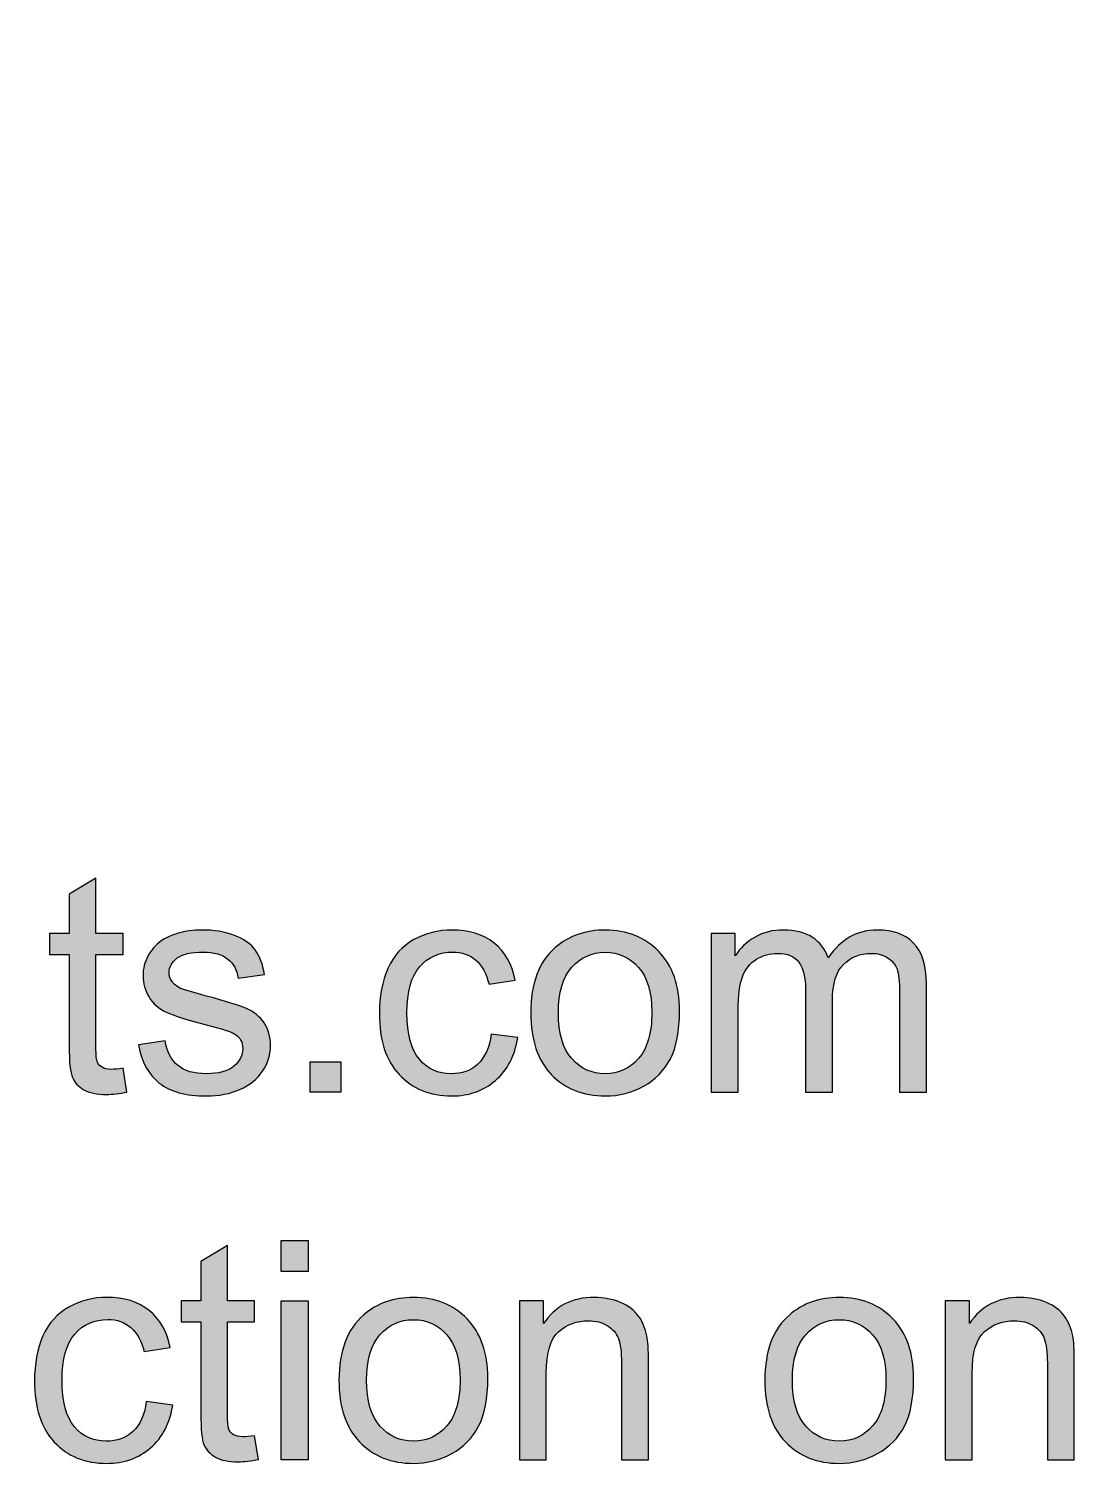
# Model space of a CAD drawing. Extents: x 65 to 355, y 40 to 244.
# Drawn here: x 271.39 to 282.23, y 41.38 to 56.26 of the extents above; entities that cross this region are included whole.
import ezdxf

# ---------------------------------------------------------------- set-up
doc = ezdxf.new("R2010")
doc.units = 0
doc.header["$MEASUREMENT"] = 0
doc.layers.add('COPYRIGHT_NOTICE', color=7, linetype='CONTINUOUS')
doc.layers.add('SOLIDS', color=7, linetype='CONTINUOUS')

# ---------------------------------------------------------------- blocks, each defined once
blk = doc.blocks.new('BLOCK_7')
at = {"layer": 'COPYRIGHT_NOTICE'}
h = blk.add_hatch(color=7, dxfattribs=at)
h.dxf.hatch_style = 2
edge = h.paths.add_edge_path()
edge.add_spline(control_points=[(272.368, 45.479), (272.368, 45.479), (272.408, 45.233), (272.408, 45.233), (272.329, 45.216), (272.259, 45.208), (272.197, 45.208), (272.096, 45.208), (272.017, 45.224), (271.961, 45.256), (271.906, 45.288), (271.866, 45.33), (271.844, 45.382), (271.821, 45.435), (271.809, 45.545), (271.809, 45.712), (271.809, 45.712), (271.809, 46.659), (271.809, 46.659), (271.809, 46.659), (271.605, 46.659), (271.605, 46.659), (271.605, 46.659), (271.605, 46.876), (271.605, 46.876), (271.605, 46.876), (271.809, 46.876), (271.809, 46.876), (271.809, 46.876), (271.809, 47.284), (271.809, 47.284), (271.809, 47.284), (272.087, 47.451), (272.087, 47.451), (272.087, 47.451), (272.087, 46.876), (272.087, 46.876), (272.087, 46.876), (272.368, 46.876), (272.368, 46.876), (272.368, 46.876), (272.368, 46.659), (272.368, 46.659), (272.368, 46.659), (272.087, 46.659), (272.087, 46.659), (272.087, 46.659), (272.087, 45.696), (272.087, 45.696), (272.087, 45.617), (272.092, 45.566), (272.102, 45.543), (272.112, 45.52), (272.127, 45.502), (272.15, 45.489), (272.172, 45.475), (272.204, 45.468), (272.245, 45.468), (272.276, 45.468), (272.317, 45.472), (272.368, 45.479)], knot_values=[0, 0, 0, 0, 1, 1, 1, 2, 2, 2, 3, 3, 3, 4, 4, 4, 5, 5, 5, 6, 6, 6, 7, 7, 7, 8, 8, 8, 9, 9, 9, 10, 10, 10, 11, 11, 11, 12, 12, 12, 13, 13, 13, 14, 14, 14, 15, 15, 15, 16, 16, 16, 17, 17, 17, 18, 18, 18, 19, 19, 19, 20, 20, 20, 20], degree=3, periodic=1)
h = blk.add_hatch(color=7, dxfattribs=at)
h.dxf.hatch_style = 2
edge = h.paths.add_edge_path()
edge.add_spline(control_points=[(272.529, 45.721), (272.529, 45.721), (272.805, 45.764), (272.805, 45.764), (272.821, 45.654), (272.864, 45.569), (272.934, 45.51), (273.005, 45.451), (273.104, 45.422), (273.231, 45.422), (273.359, 45.422), (273.454, 45.448), (273.516, 45.5), (273.578, 45.552), (273.609, 45.613), (273.609, 45.684), (273.609, 45.747), (273.582, 45.796), (273.527, 45.833), (273.489, 45.857), (273.394, 45.889), (273.242, 45.927), (273.038, 45.979), (272.896, 46.024), (272.816, 46.061), (272.738, 46.099), (272.678, 46.151), (272.637, 46.218), (272.596, 46.285), (272.575, 46.358), (272.575, 46.439), (272.575, 46.512), (272.592, 46.58), (272.626, 46.643), (272.659, 46.705), (272.705, 46.757), (272.763, 46.799), (272.806, 46.831), (272.866, 46.858), (272.94, 46.88), (273.016, 46.902), (273.096, 46.913), (273.182, 46.913), (273.311, 46.913), (273.424, 46.895), (273.522, 46.857), (273.619, 46.82), (273.691, 46.77), (273.738, 46.706), (273.784, 46.643), (273.817, 46.558), (273.834, 46.451), (273.834, 46.451), (273.561, 46.414), (273.561, 46.414), (273.549, 46.499), (273.513, 46.565), (273.454, 46.612), (273.394, 46.66), (273.31, 46.684), (273.202, 46.684), (273.073, 46.684), (272.982, 46.662), (272.927, 46.62), (272.873, 46.578), (272.845, 46.528), (272.845, 46.471), (272.845, 46.435), (272.856, 46.403), (272.879, 46.374), (272.902, 46.344), (272.938, 46.319), (272.986, 46.299), (273.014, 46.289), (273.096, 46.265), (273.233, 46.228), (273.43, 46.175), (273.568, 46.132), (273.646, 46.098), (273.724, 46.065), (273.785, 46.016), (273.83, 45.952), (273.874, 45.888), (273.896, 45.808), (273.896, 45.713), (273.896, 45.62), (273.869, 45.533), (273.815, 45.45), (273.761, 45.368), (273.683, 45.305), (273.58, 45.26), (273.478, 45.215), (273.362, 45.192), (273.233, 45.192), (273.019, 45.192), (272.856, 45.237), (272.744, 45.326), (272.631, 45.415), (272.56, 45.546), (272.529, 45.721)], knot_values=[0, 0, 0, 0, 1, 1, 1, 2, 2, 2, 3, 3, 3, 4, 4, 4, 5, 5, 5, 6, 6, 6, 7, 7, 7, 8, 8, 8, 9, 9, 9, 10, 10, 10, 11, 11, 11, 12, 12, 12, 13, 13, 13, 14, 14, 14, 15, 15, 15, 16, 16, 16, 17, 17, 17, 18, 18, 18, 19, 19, 19, 20, 20, 20, 21, 21, 21, 22, 22, 22, 23, 23, 23, 24, 24, 24, 25, 25, 25, 26, 26, 26, 27, 27, 27, 28, 28, 28, 29, 29, 29, 30, 30, 30, 31, 31, 31, 32, 32, 32, 33, 33, 33, 33], degree=3, periodic=1)
h = blk.add_hatch(color=7, dxfattribs=at)
h.dxf.hatch_style = 2
edge = h.paths.add_edge_path()
edge.add_spline(control_points=[(276.184, 45.833), (276.184, 45.833), (276.459, 45.797), (276.459, 45.797), (276.429, 45.608), (276.352, 45.46), (276.228, 45.353), (276.105, 45.246), (275.954, 45.192), (275.774, 45.192), (275.548, 45.192), (275.367, 45.266), (275.23, 45.413), (275.093, 45.561), (275.025, 45.772), (275.025, 46.047), (275.025, 46.224), (275.054, 46.38), (275.113, 46.513), (275.172, 46.647), (275.262, 46.747), (275.382, 46.813), (275.503, 46.88), (275.633, 46.913), (275.775, 46.913), (275.954, 46.913), (276.1, 46.868), (276.214, 46.778), (276.327, 46.687), (276.4, 46.559), (276.432, 46.392), (276.432, 46.392), (276.161, 46.351), (276.161, 46.351), (276.135, 46.461), (276.09, 46.544), (276.024, 46.6), (275.958, 46.656), (275.879, 46.684), (275.786, 46.684), (275.645, 46.684), (275.531, 46.634), (275.443, 46.533), (275.355, 46.432), (275.311, 46.272), (275.311, 46.054), (275.311, 45.833), (275.354, 45.672), (275.439, 45.572), (275.523, 45.472), (275.634, 45.422), (275.77, 45.422), (275.88, 45.422), (275.971, 45.455), (276.045, 45.522), (276.118, 45.59), (276.165, 45.693), (276.184, 45.833)], knot_values=[0, 0, 0, 0, 1, 1, 1, 2, 2, 2, 3, 3, 3, 4, 4, 4, 5, 5, 5, 6, 6, 6, 7, 7, 7, 8, 8, 8, 9, 9, 9, 10, 10, 10, 11, 11, 11, 12, 12, 12, 13, 13, 13, 14, 14, 14, 15, 15, 15, 16, 16, 16, 17, 17, 17, 18, 18, 18, 19, 19, 19, 19], degree=3, periodic=1)
h = blk.add_hatch(color=7, dxfattribs=at)
h.dxf.hatch_style = 2
edge = h.paths.add_edge_path()
edge.add_spline(control_points=[(276.594, 46.053), (276.594, 46.358), (276.678, 46.584), (276.848, 46.73), (276.989, 46.852), (277.162, 46.913), (277.366, 46.913), (277.592, 46.913), (277.777, 46.839), (277.921, 46.691), (278.064, 46.543), (278.136, 46.338), (278.136, 46.076), (278.136, 45.864), (278.104, 45.697), (278.041, 45.576), (277.977, 45.455), (277.885, 45.36), (277.763, 45.293), (277.642, 45.226), (277.509, 45.192), (277.366, 45.192), (277.135, 45.192), (276.949, 45.266), (276.807, 45.414), (276.665, 45.562), (276.594, 45.775), (276.594, 46.053)], knot_values=[0, 0, 0, 0, 1, 1, 1, 2, 2, 2, 3, 3, 3, 4, 4, 4, 5, 5, 5, 6, 6, 6, 7, 7, 7, 8, 8, 8, 9, 9, 9, 9], degree=3, periodic=1)
edge = h.paths.add_edge_path()
edge.add_spline(control_points=[(276.88, 46.053), (276.88, 45.842), (276.926, 45.684), (277.018, 45.579), (277.11, 45.474), (277.226, 45.422), (277.366, 45.422), (277.504, 45.422), (277.619, 45.475), (277.711, 45.58), (277.803, 45.685), (277.849, 45.846), (277.849, 46.062), (277.849, 46.266), (277.803, 46.42), (277.711, 46.525), (277.618, 46.63), (277.503, 46.682), (277.366, 46.682), (277.226, 46.682), (277.11, 46.63), (277.018, 46.526), (276.926, 46.421), (276.88, 46.264), (276.88, 46.053)], knot_values=[0, 0, 0, 0, 1, 1, 1, 2, 2, 2, 3, 3, 3, 4, 4, 4, 5, 5, 5, 6, 6, 6, 7, 7, 7, 8, 8, 8, 8], degree=3, periodic=1)
h = blk.add_hatch(color=7, dxfattribs=at)
h.dxf.hatch_style = 2
edge = h.paths.add_edge_path()
edge.add_spline(control_points=[(278.464, 45.23), (278.464, 45.23), (278.464, 46.876), (278.464, 46.876), (278.464, 46.876), (278.713, 46.876), (278.713, 46.876), (278.713, 46.876), (278.713, 46.645), (278.713, 46.645), (278.765, 46.725), (278.833, 46.791), (278.919, 46.84), (279.005, 46.889), (279.103, 46.913), (279.212, 46.913), (279.334, 46.913), (279.434, 46.888), (279.512, 46.837), (279.59, 46.786), (279.645, 46.716), (279.677, 46.625), (279.808, 46.817), (279.977, 46.913), (280.186, 46.913), (280.349, 46.913), (280.475, 46.868), (280.562, 46.778), (280.65, 46.687), (280.694, 46.548), (280.694, 46.36), (280.694, 46.36), (280.694, 45.23), (280.694, 45.23), (280.694, 45.23), (280.417, 45.23), (280.417, 45.23), (280.417, 45.23), (280.417, 46.267), (280.417, 46.267), (280.417, 46.378), (280.408, 46.459), (280.39, 46.508), (280.372, 46.557), (280.339, 46.596), (280.291, 46.626), (280.244, 46.656), (280.188, 46.671), (280.124, 46.671), (280.008, 46.671), (279.912, 46.633), (279.835, 46.556), (279.759, 46.479), (279.721, 46.355), (279.721, 46.186), (279.721, 46.186), (279.721, 45.23), (279.721, 45.23), (279.721, 45.23), (279.442, 45.23), (279.442, 45.23), (279.442, 45.23), (279.442, 46.299), (279.442, 46.299), (279.442, 46.423), (279.419, 46.516), (279.373, 46.578), (279.328, 46.64), (279.254, 46.671), (279.15, 46.671), (279.072, 46.671), (278.999, 46.651), (278.933, 46.609), (278.866, 46.568), (278.817, 46.507), (278.787, 46.428), (278.757, 46.348), (278.743, 46.234), (278.743, 46.084), (278.743, 46.084), (278.743, 45.23), (278.743, 45.23), (278.743, 45.23), (278.464, 45.23), (278.464, 45.23)], knot_values=[0, 0, 0, 0, 1, 1, 1, 2, 2, 2, 3, 3, 3, 4, 4, 4, 5, 5, 5, 6, 6, 6, 7, 7, 7, 8, 8, 8, 9, 9, 9, 10, 10, 10, 11, 11, 11, 12, 12, 12, 13, 13, 13, 14, 14, 14, 15, 15, 15, 16, 16, 16, 17, 17, 17, 18, 18, 18, 19, 19, 19, 20, 20, 20, 21, 21, 21, 22, 22, 22, 23, 23, 23, 24, 24, 24, 25, 25, 25, 26, 26, 26, 27, 27, 27, 28, 28, 28, 28], degree=3, periodic=1)
h = blk.add_hatch(color=7, dxfattribs=at)
h.dxf.hatch_style = 2
h.paths.add_polyline_path([(274.307, 45.23), (274.307, 45.547), (274.625, 45.547), (274.625, 45.23)])
h = blk.add_hatch(color=7, dxfattribs=at)
h.dxf.hatch_style = 2
edge = h.paths.add_edge_path()
edge.add_spline(control_points=[(273.732, 41.669), (273.732, 41.669), (273.772, 41.423), (273.772, 41.423), (273.694, 41.406), (273.623, 41.398), (273.561, 41.398), (273.46, 41.398), (273.381, 41.414), (273.326, 41.446), (273.27, 41.478), (273.231, 41.52), (273.208, 41.572), (273.185, 41.625), (273.174, 41.735), (273.174, 41.902), (273.174, 41.902), (273.174, 42.849), (273.174, 42.849), (273.174, 42.849), (272.969, 42.849), (272.969, 42.849), (272.969, 42.849), (272.969, 43.066), (272.969, 43.066), (272.969, 43.066), (273.174, 43.066), (273.174, 43.066), (273.174, 43.066), (273.174, 43.474), (273.174, 43.474), (273.174, 43.474), (273.451, 43.641), (273.451, 43.641), (273.451, 43.641), (273.451, 43.066), (273.451, 43.066), (273.451, 43.066), (273.732, 43.066), (273.732, 43.066), (273.732, 43.066), (273.732, 42.849), (273.732, 42.849), (273.732, 42.849), (273.451, 42.849), (273.451, 42.849), (273.451, 42.849), (273.451, 41.886), (273.451, 41.886), (273.451, 41.807), (273.456, 41.756), (273.466, 41.733), (273.476, 41.71), (273.492, 41.692), (273.514, 41.679), (273.536, 41.665), (273.568, 41.658), (273.609, 41.658), (273.64, 41.658), (273.681, 41.662), (273.732, 41.669)], knot_values=[0, 0, 0, 0, 1, 1, 1, 2, 2, 2, 3, 3, 3, 4, 4, 4, 5, 5, 5, 6, 6, 6, 7, 7, 7, 8, 8, 8, 9, 9, 9, 10, 10, 10, 11, 11, 11, 12, 12, 12, 13, 13, 13, 14, 14, 14, 15, 15, 15, 16, 16, 16, 17, 17, 17, 18, 18, 18, 19, 19, 19, 20, 20, 20, 20], degree=3, periodic=1)
h = blk.add_hatch(color=7, dxfattribs=at)
h.dxf.hatch_style = 2
h.paths.add_polyline_path([(274.006, 43.372), (274.006, 43.692), (274.285, 43.692), (274.285, 43.372)])
h.paths.add_polyline_path([(274.006, 41.42), (274.006, 43.066), (274.285, 43.066), (274.285, 41.42)])
h = blk.add_hatch(color=7, dxfattribs=at)
h.dxf.hatch_style = 2
edge = h.paths.add_edge_path()
edge.add_spline(control_points=[(272.609, 42.023), (272.609, 42.023), (272.884, 41.987), (272.884, 41.987), (272.854, 41.798), (272.777, 41.65), (272.653, 41.543), (272.53, 41.436), (272.379, 41.382), (272.199, 41.382), (271.973, 41.382), (271.792, 41.456), (271.655, 41.603), (271.518, 41.751), (271.45, 41.962), (271.45, 42.237), (271.45, 42.414), (271.479, 42.57), (271.538, 42.703), (271.597, 42.837), (271.687, 42.937), (271.807, 43.003), (271.928, 43.07), (272.059, 43.103), (272.2, 43.103), (272.379, 43.103), (272.525, 43.058), (272.639, 42.968), (272.752, 42.877), (272.825, 42.749), (272.857, 42.582), (272.857, 42.582), (272.586, 42.541), (272.586, 42.541), (272.56, 42.651), (272.515, 42.734), (272.449, 42.79), (272.383, 42.846), (272.304, 42.874), (272.211, 42.874), (272.07, 42.874), (271.956, 42.824), (271.868, 42.723), (271.78, 42.622), (271.736, 42.463), (271.736, 42.244), (271.736, 42.023), (271.779, 41.862), (271.864, 41.762), (271.948, 41.662), (272.059, 41.612), (272.195, 41.612), (272.305, 41.612), (272.396, 41.645), (272.47, 41.713), (272.543, 41.78), (272.59, 41.883), (272.609, 42.023)], knot_values=[0, 0, 0, 0, 1, 1, 1, 2, 2, 2, 3, 3, 3, 4, 4, 4, 5, 5, 5, 6, 6, 6, 7, 7, 7, 8, 8, 8, 9, 9, 9, 10, 10, 10, 11, 11, 11, 12, 12, 12, 13, 13, 13, 14, 14, 14, 15, 15, 15, 16, 16, 16, 17, 17, 17, 18, 18, 18, 19, 19, 19, 19], degree=3, periodic=1)
h = blk.add_hatch(color=7, dxfattribs=at)
h.dxf.hatch_style = 2
edge = h.paths.add_edge_path()
edge.add_spline(control_points=[(274.606, 42.243), (274.606, 42.548), (274.691, 42.774), (274.86, 42.92), (275.002, 43.042), (275.175, 43.103), (275.378, 43.103), (275.605, 43.103), (275.79, 43.029), (275.933, 42.881), (276.077, 42.733), (276.149, 42.528), (276.149, 42.266), (276.149, 42.054), (276.117, 41.888), (276.053, 41.766), (275.99, 41.645), (275.897, 41.55), (275.776, 41.483), (275.654, 41.416), (275.522, 41.382), (275.378, 41.382), (275.148, 41.382), (274.961, 41.456), (274.819, 41.604), (274.677, 41.752), (274.606, 41.965), (274.606, 42.243)], knot_values=[0, 0, 0, 0, 1, 1, 1, 2, 2, 2, 3, 3, 3, 4, 4, 4, 5, 5, 5, 6, 6, 6, 7, 7, 7, 8, 8, 8, 9, 9, 9, 9], degree=3, periodic=1)
edge = h.paths.add_edge_path()
edge.add_spline(control_points=[(274.893, 42.243), (274.893, 42.032), (274.939, 41.874), (275.031, 41.769), (275.123, 41.664), (275.239, 41.612), (275.378, 41.612), (275.517, 41.612), (275.632, 41.665), (275.724, 41.77), (275.816, 41.875), (275.862, 42.036), (275.862, 42.252), (275.862, 42.456), (275.816, 42.61), (275.723, 42.715), (275.631, 42.82), (275.516, 42.872), (275.378, 42.872), (275.239, 42.872), (275.123, 42.82), (275.031, 42.716), (274.939, 42.611), (274.893, 42.454), (274.893, 42.243)], knot_values=[0, 0, 0, 0, 1, 1, 1, 2, 2, 2, 3, 3, 3, 4, 4, 4, 5, 5, 5, 6, 6, 6, 7, 7, 7, 8, 8, 8, 8], degree=3, periodic=1)
h = blk.add_hatch(color=7, dxfattribs=at)
h.dxf.hatch_style = 2
edge = h.paths.add_edge_path()
edge.add_spline(control_points=[(276.476, 41.42), (276.476, 41.42), (276.476, 43.066), (276.476, 43.066), (276.476, 43.066), (276.727, 43.066), (276.727, 43.066), (276.727, 43.066), (276.727, 42.832), (276.727, 42.832), (276.848, 43.013), (277.022, 43.103), (277.251, 43.103), (277.35, 43.103), (277.441, 43.085), (277.524, 43.05), (277.608, 43.014), (277.67, 42.967), (277.711, 42.909), (277.753, 42.851), (277.781, 42.783), (277.798, 42.703), (277.808, 42.652), (277.814, 42.561), (277.814, 42.432), (277.814, 42.432), (277.814, 41.42), (277.814, 41.42), (277.814, 41.42), (277.534, 41.42), (277.534, 41.42), (277.534, 41.42), (277.534, 42.421), (277.534, 42.421), (277.534, 42.535), (277.524, 42.62), (277.502, 42.676), (277.48, 42.733), (277.442, 42.777), (277.386, 42.811), (277.331, 42.845), (277.266, 42.861), (277.192, 42.861), (277.073, 42.861), (276.971, 42.824), (276.884, 42.748), (276.798, 42.673), (276.755, 42.53), (276.755, 42.319), (276.755, 42.319), (276.755, 41.42), (276.755, 41.42), (276.755, 41.42), (276.476, 41.42), (276.476, 41.42)], knot_values=[0, 0, 0, 0, 1, 1, 1, 2, 2, 2, 3, 3, 3, 4, 4, 4, 5, 5, 5, 6, 6, 6, 7, 7, 7, 8, 8, 8, 9, 9, 9, 10, 10, 10, 11, 11, 11, 12, 12, 12, 13, 13, 13, 14, 14, 14, 15, 15, 15, 16, 16, 16, 17, 17, 17, 18, 18, 18, 18], degree=3, periodic=1)
h = blk.add_hatch(color=7, dxfattribs=at)
h.dxf.hatch_style = 2
edge = h.paths.add_edge_path()
edge.add_spline(control_points=[(279.02, 42.243), (279.02, 42.548), (279.104, 42.774), (279.274, 42.92), (279.416, 43.042), (279.588, 43.103), (279.792, 43.103), (280.018, 43.103), (280.203, 43.029), (280.347, 42.881), (280.49, 42.733), (280.562, 42.528), (280.562, 42.266), (280.562, 42.054), (280.53, 41.888), (280.467, 41.766), (280.403, 41.645), (280.311, 41.55), (280.189, 41.483), (280.068, 41.416), (279.935, 41.382), (279.792, 41.382), (279.561, 41.382), (279.375, 41.456), (279.233, 41.604), (279.091, 41.752), (279.02, 41.965), (279.02, 42.243)], knot_values=[0, 0, 0, 0, 1, 1, 1, 2, 2, 2, 3, 3, 3, 4, 4, 4, 5, 5, 5, 6, 6, 6, 7, 7, 7, 8, 8, 8, 9, 9, 9, 9], degree=3, periodic=1)
edge = h.paths.add_edge_path()
edge.add_spline(control_points=[(279.306, 42.243), (279.306, 42.032), (279.352, 41.874), (279.444, 41.769), (279.536, 41.664), (279.652, 41.612), (279.792, 41.612), (279.93, 41.612), (280.045, 41.665), (280.137, 41.77), (280.229, 41.875), (280.275, 42.036), (280.275, 42.252), (280.275, 42.456), (280.229, 42.61), (280.137, 42.715), (280.044, 42.82), (279.929, 42.872), (279.792, 42.872), (279.652, 42.872), (279.536, 42.82), (279.444, 42.716), (279.352, 42.611), (279.306, 42.454), (279.306, 42.243)], knot_values=[0, 0, 0, 0, 1, 1, 1, 2, 2, 2, 3, 3, 3, 4, 4, 4, 5, 5, 5, 6, 6, 6, 7, 7, 7, 8, 8, 8, 8], degree=3, periodic=1)
h = blk.add_hatch(color=7, dxfattribs=at)
h.dxf.hatch_style = 2
edge = h.paths.add_edge_path()
edge.add_spline(control_points=[(280.89, 41.42), (280.89, 41.42), (280.89, 43.066), (280.89, 43.066), (280.89, 43.066), (281.14, 43.066), (281.14, 43.066), (281.14, 43.066), (281.14, 42.832), (281.14, 42.832), (281.262, 43.013), (281.436, 43.103), (281.665, 43.103), (281.764, 43.103), (281.855, 43.085), (281.938, 43.05), (282.021, 43.014), (282.084, 42.967), (282.125, 42.909), (282.166, 42.851), (282.195, 42.783), (282.212, 42.703), (282.222, 42.652), (282.227, 42.561), (282.227, 42.432), (282.227, 42.432), (282.227, 41.42), (282.227, 41.42), (282.227, 41.42), (281.948, 41.42), (281.948, 41.42), (281.948, 41.42), (281.948, 42.421), (281.948, 42.421), (281.948, 42.535), (281.938, 42.62), (281.916, 42.676), (281.894, 42.733), (281.856, 42.777), (281.8, 42.811), (281.745, 42.845), (281.68, 42.861), (281.606, 42.861), (281.487, 42.861), (281.384, 42.824), (281.298, 42.748), (281.212, 42.673), (281.169, 42.53), (281.169, 42.319), (281.169, 42.319), (281.169, 41.42), (281.169, 41.42), (281.169, 41.42), (280.89, 41.42), (280.89, 41.42)], knot_values=[0, 0, 0, 0, 1, 1, 1, 2, 2, 2, 3, 3, 3, 4, 4, 4, 5, 5, 5, 6, 6, 6, 7, 7, 7, 8, 8, 8, 9, 9, 9, 10, 10, 10, 11, 11, 11, 12, 12, 12, 13, 13, 13, 14, 14, 14, 15, 15, 15, 16, 16, 16, 17, 17, 17, 18, 18, 18, 18], degree=3, periodic=1)
for points in [[(274.307, 45.23), (274.307, 45.547), (274.625, 45.547), (274.625, 45.23), (274.307, 45.23)], [(274.006, 43.372), (274.006, 43.692), (274.285, 43.692), (274.285, 43.372), (274.006, 43.372)], [(274.006, 41.42), (274.006, 43.066), (274.285, 43.066), (274.285, 41.42), (274.006, 41.42)]]:
    blk.add_lwpolyline(points, dxfattribs=at)
for points, knots in [([(272.368, 45.479), (272.368, 45.479), (272.408, 45.233), (272.408, 45.233), (272.329, 45.216), (272.259, 45.208), (272.197, 45.208), (272.096, 45.208), (272.017, 45.224), (271.961, 45.256), (271.906, 45.288), (271.866, 45.33), (271.844, 45.382), (271.821, 45.435), (271.809, 45.545), (271.809, 45.712), (271.809, 45.712), (271.809, 46.659), (271.809, 46.659), (271.809, 46.659), (271.605, 46.659), (271.605, 46.659), (271.605, 46.659), (271.605, 46.876), (271.605, 46.876), (271.605, 46.876), (271.809, 46.876), (271.809, 46.876), (271.809, 46.876), (271.809, 47.284), (271.809, 47.284), (271.809, 47.284), (272.087, 47.451), (272.087, 47.451), (272.087, 47.451), (272.087, 46.876), (272.087, 46.876), (272.087, 46.876), (272.368, 46.876), (272.368, 46.876), (272.368, 46.876), (272.368, 46.659), (272.368, 46.659), (272.368, 46.659), (272.087, 46.659), (272.087, 46.659), (272.087, 46.659), (272.087, 45.696), (272.087, 45.696), (272.087, 45.617), (272.092, 45.566), (272.102, 45.543), (272.112, 45.52), (272.127, 45.502), (272.15, 45.489), (272.172, 45.475), (272.204, 45.468), (272.245, 45.468), (272.276, 45.468), (272.317, 45.472), (272.368, 45.479)], [0, 0, 0, 0, 1, 1, 1, 2, 2, 2, 3, 3, 3, 4, 4, 4, 5, 5, 5, 6, 6, 6, 7, 7, 7, 8, 8, 8, 9, 9, 9, 10, 10, 10, 11, 11, 11, 12, 12, 12, 13, 13, 13, 14, 14, 14, 15, 15, 15, 16, 16, 16, 17, 17, 17, 18, 18, 18, 19, 19, 19, 20, 20, 20, 20]), ([(272.529, 45.721), (272.529, 45.721), (272.805, 45.764), (272.805, 45.764), (272.821, 45.654), (272.864, 45.569), (272.934, 45.51), (273.005, 45.451), (273.104, 45.422), (273.231, 45.422), (273.359, 45.422), (273.454, 45.448), (273.516, 45.5), (273.578, 45.552), (273.609, 45.613), (273.609, 45.684), (273.609, 45.747), (273.582, 45.796), (273.527, 45.833), (273.489, 45.857), (273.394, 45.889), (273.242, 45.927), (273.038, 45.979), (272.896, 46.024), (272.816, 46.061), (272.738, 46.099), (272.678, 46.151), (272.637, 46.218), (272.596, 46.285), (272.575, 46.358), (272.575, 46.439), (272.575, 46.512), (272.592, 46.58), (272.626, 46.643), (272.659, 46.705), (272.705, 46.757), (272.763, 46.799), (272.806, 46.831), (272.866, 46.858), (272.94, 46.88), (273.016, 46.902), (273.096, 46.913), (273.182, 46.913), (273.311, 46.913), (273.424, 46.895), (273.522, 46.857), (273.619, 46.82), (273.691, 46.77), (273.738, 46.706), (273.784, 46.643), (273.817, 46.558), (273.834, 46.451), (273.834, 46.451), (273.561, 46.414), (273.561, 46.414), (273.549, 46.499), (273.513, 46.565), (273.454, 46.612), (273.394, 46.66), (273.31, 46.684), (273.202, 46.684), (273.073, 46.684), (272.982, 46.662), (272.927, 46.62), (272.873, 46.578), (272.845, 46.528), (272.845, 46.471), (272.845, 46.435), (272.856, 46.403), (272.879, 46.374), (272.902, 46.344), (272.938, 46.319), (272.986, 46.299), (273.014, 46.289), (273.096, 46.265), (273.233, 46.228), (273.43, 46.175), (273.568, 46.132), (273.646, 46.098), (273.724, 46.065), (273.785, 46.016), (273.83, 45.952), (273.874, 45.888), (273.896, 45.808), (273.896, 45.713), (273.896, 45.62), (273.869, 45.533), (273.815, 45.45), (273.761, 45.368), (273.683, 45.305), (273.58, 45.26), (273.478, 45.215), (273.362, 45.192), (273.233, 45.192), (273.019, 45.192), (272.856, 45.237), (272.744, 45.326), (272.631, 45.415), (272.56, 45.546), (272.529, 45.721)], [0, 0, 0, 0, 1, 1, 1, 2, 2, 2, 3, 3, 3, 4, 4, 4, 5, 5, 5, 6, 6, 6, 7, 7, 7, 8, 8, 8, 9, 9, 9, 10, 10, 10, 11, 11, 11, 12, 12, 12, 13, 13, 13, 14, 14, 14, 15, 15, 15, 16, 16, 16, 17, 17, 17, 18, 18, 18, 19, 19, 19, 20, 20, 20, 21, 21, 21, 22, 22, 22, 23, 23, 23, 24, 24, 24, 25, 25, 25, 26, 26, 26, 27, 27, 27, 28, 28, 28, 29, 29, 29, 30, 30, 30, 31, 31, 31, 32, 32, 32, 33, 33, 33, 33]), ([(276.184, 45.833), (276.184, 45.833), (276.459, 45.797), (276.459, 45.797), (276.429, 45.608), (276.352, 45.46), (276.228, 45.353), (276.105, 45.246), (275.954, 45.192), (275.774, 45.192), (275.548, 45.192), (275.367, 45.266), (275.23, 45.413), (275.093, 45.561), (275.025, 45.772), (275.025, 46.047), (275.025, 46.224), (275.054, 46.38), (275.113, 46.513), (275.172, 46.647), (275.262, 46.747), (275.382, 46.813), (275.503, 46.88), (275.633, 46.913), (275.775, 46.913), (275.954, 46.913), (276.1, 46.868), (276.214, 46.778), (276.327, 46.687), (276.4, 46.559), (276.432, 46.392), (276.432, 46.392), (276.161, 46.351), (276.161, 46.351), (276.135, 46.461), (276.09, 46.544), (276.024, 46.6), (275.958, 46.656), (275.879, 46.684), (275.786, 46.684), (275.645, 46.684), (275.531, 46.634), (275.443, 46.533), (275.355, 46.432), (275.311, 46.272), (275.311, 46.054), (275.311, 45.833), (275.354, 45.672), (275.439, 45.572), (275.523, 45.472), (275.634, 45.422), (275.77, 45.422), (275.88, 45.422), (275.971, 45.455), (276.045, 45.522), (276.118, 45.59), (276.165, 45.693), (276.184, 45.833)], [0, 0, 0, 0, 1, 1, 1, 2, 2, 2, 3, 3, 3, 4, 4, 4, 5, 5, 5, 6, 6, 6, 7, 7, 7, 8, 8, 8, 9, 9, 9, 10, 10, 10, 11, 11, 11, 12, 12, 12, 13, 13, 13, 14, 14, 14, 15, 15, 15, 16, 16, 16, 17, 17, 17, 18, 18, 18, 19, 19, 19, 19]), ([(276.594, 46.053), (276.594, 46.358), (276.678, 46.584), (276.848, 46.73), (276.989, 46.852), (277.162, 46.913), (277.366, 46.913), (277.592, 46.913), (277.777, 46.839), (277.921, 46.691), (278.064, 46.543), (278.136, 46.338), (278.136, 46.076), (278.136, 45.864), (278.104, 45.697), (278.041, 45.576), (277.977, 45.455), (277.885, 45.36), (277.763, 45.293), (277.642, 45.226), (277.509, 45.192), (277.366, 45.192), (277.135, 45.192), (276.949, 45.266), (276.807, 45.414), (276.665, 45.562), (276.594, 45.775), (276.594, 46.053)], [0, 0, 0, 0, 1, 1, 1, 2, 2, 2, 3, 3, 3, 4, 4, 4, 5, 5, 5, 6, 6, 6, 7, 7, 7, 8, 8, 8, 9, 9, 9, 9]), ([(278.464, 45.23), (278.464, 45.23), (278.464, 46.876), (278.464, 46.876), (278.464, 46.876), (278.713, 46.876), (278.713, 46.876), (278.713, 46.876), (278.713, 46.645), (278.713, 46.645), (278.765, 46.725), (278.833, 46.791), (278.919, 46.84), (279.005, 46.889), (279.103, 46.913), (279.212, 46.913), (279.334, 46.913), (279.434, 46.888), (279.512, 46.837), (279.59, 46.786), (279.645, 46.716), (279.677, 46.625), (279.808, 46.817), (279.977, 46.913), (280.186, 46.913), (280.349, 46.913), (280.475, 46.868), (280.562, 46.778), (280.65, 46.687), (280.694, 46.548), (280.694, 46.36), (280.694, 46.36), (280.694, 45.23), (280.694, 45.23), (280.694, 45.23), (280.417, 45.23), (280.417, 45.23), (280.417, 45.23), (280.417, 46.267), (280.417, 46.267), (280.417, 46.378), (280.408, 46.459), (280.39, 46.508), (280.372, 46.557), (280.339, 46.596), (280.291, 46.626), (280.244, 46.656), (280.188, 46.671), (280.124, 46.671), (280.008, 46.671), (279.912, 46.633), (279.835, 46.556), (279.759, 46.479), (279.721, 46.355), (279.721, 46.186), (279.721, 46.186), (279.721, 45.23), (279.721, 45.23), (279.721, 45.23), (279.442, 45.23), (279.442, 45.23), (279.442, 45.23), (279.442, 46.299), (279.442, 46.299), (279.442, 46.423), (279.419, 46.516), (279.373, 46.578), (279.328, 46.64), (279.254, 46.671), (279.15, 46.671), (279.072, 46.671), (278.999, 46.651), (278.933, 46.609), (278.866, 46.568), (278.817, 46.507), (278.787, 46.428), (278.757, 46.348), (278.743, 46.234), (278.743, 46.084), (278.743, 46.084), (278.743, 45.23), (278.743, 45.23), (278.743, 45.23), (278.464, 45.23), (278.464, 45.23)], [0, 0, 0, 0, 1, 1, 1, 2, 2, 2, 3, 3, 3, 4, 4, 4, 5, 5, 5, 6, 6, 6, 7, 7, 7, 8, 8, 8, 9, 9, 9, 10, 10, 10, 11, 11, 11, 12, 12, 12, 13, 13, 13, 14, 14, 14, 15, 15, 15, 16, 16, 16, 17, 17, 17, 18, 18, 18, 19, 19, 19, 20, 20, 20, 21, 21, 21, 22, 22, 22, 23, 23, 23, 24, 24, 24, 25, 25, 25, 26, 26, 26, 27, 27, 27, 28, 28, 28, 28]), ([(276.88, 46.053), (276.88, 45.842), (276.926, 45.684), (277.018, 45.579), (277.11, 45.474), (277.226, 45.422), (277.366, 45.422), (277.504, 45.422), (277.619, 45.475), (277.711, 45.58), (277.803, 45.685), (277.849, 45.846), (277.849, 46.062), (277.849, 46.266), (277.803, 46.42), (277.711, 46.525), (277.618, 46.63), (277.503, 46.682), (277.366, 46.682), (277.226, 46.682), (277.11, 46.63), (277.018, 46.526), (276.926, 46.421), (276.88, 46.264), (276.88, 46.053)], [0, 0, 0, 0, 1, 1, 1, 2, 2, 2, 3, 3, 3, 4, 4, 4, 5, 5, 5, 6, 6, 6, 7, 7, 7, 8, 8, 8, 8]), ([(273.732, 41.669), (273.732, 41.669), (273.772, 41.423), (273.772, 41.423), (273.694, 41.406), (273.623, 41.398), (273.561, 41.398), (273.46, 41.398), (273.381, 41.414), (273.326, 41.446), (273.27, 41.478), (273.231, 41.52), (273.208, 41.572), (273.185, 41.625), (273.174, 41.735), (273.174, 41.902), (273.174, 41.902), (273.174, 42.849), (273.174, 42.849), (273.174, 42.849), (272.969, 42.849), (272.969, 42.849), (272.969, 42.849), (272.969, 43.066), (272.969, 43.066), (272.969, 43.066), (273.174, 43.066), (273.174, 43.066), (273.174, 43.066), (273.174, 43.474), (273.174, 43.474), (273.174, 43.474), (273.451, 43.641), (273.451, 43.641), (273.451, 43.641), (273.451, 43.066), (273.451, 43.066), (273.451, 43.066), (273.732, 43.066), (273.732, 43.066), (273.732, 43.066), (273.732, 42.849), (273.732, 42.849), (273.732, 42.849), (273.451, 42.849), (273.451, 42.849), (273.451, 42.849), (273.451, 41.886), (273.451, 41.886), (273.451, 41.807), (273.456, 41.756), (273.466, 41.733), (273.476, 41.71), (273.492, 41.692), (273.514, 41.679), (273.536, 41.665), (273.568, 41.658), (273.609, 41.658), (273.64, 41.658), (273.681, 41.662), (273.732, 41.669)], [0, 0, 0, 0, 1, 1, 1, 2, 2, 2, 3, 3, 3, 4, 4, 4, 5, 5, 5, 6, 6, 6, 7, 7, 7, 8, 8, 8, 9, 9, 9, 10, 10, 10, 11, 11, 11, 12, 12, 12, 13, 13, 13, 14, 14, 14, 15, 15, 15, 16, 16, 16, 17, 17, 17, 18, 18, 18, 19, 19, 19, 20, 20, 20, 20]), ([(272.609, 42.023), (272.609, 42.023), (272.884, 41.987), (272.884, 41.987), (272.854, 41.798), (272.777, 41.65), (272.653, 41.543), (272.53, 41.436), (272.379, 41.382), (272.199, 41.382), (271.973, 41.382), (271.792, 41.456), (271.655, 41.603), (271.518, 41.751), (271.45, 41.962), (271.45, 42.237), (271.45, 42.414), (271.479, 42.57), (271.538, 42.703), (271.597, 42.837), (271.687, 42.937), (271.807, 43.003), (271.928, 43.07), (272.059, 43.103), (272.2, 43.103), (272.379, 43.103), (272.525, 43.058), (272.639, 42.968), (272.752, 42.877), (272.825, 42.749), (272.857, 42.582), (272.857, 42.582), (272.586, 42.541), (272.586, 42.541), (272.56, 42.651), (272.515, 42.734), (272.449, 42.79), (272.383, 42.846), (272.304, 42.874), (272.211, 42.874), (272.07, 42.874), (271.956, 42.824), (271.868, 42.723), (271.78, 42.622), (271.736, 42.463), (271.736, 42.244), (271.736, 42.023), (271.779, 41.862), (271.864, 41.762), (271.948, 41.662), (272.059, 41.612), (272.195, 41.612), (272.305, 41.612), (272.396, 41.645), (272.47, 41.713), (272.543, 41.78), (272.59, 41.883), (272.609, 42.023)], [0, 0, 0, 0, 1, 1, 1, 2, 2, 2, 3, 3, 3, 4, 4, 4, 5, 5, 5, 6, 6, 6, 7, 7, 7, 8, 8, 8, 9, 9, 9, 10, 10, 10, 11, 11, 11, 12, 12, 12, 13, 13, 13, 14, 14, 14, 15, 15, 15, 16, 16, 16, 17, 17, 17, 18, 18, 18, 19, 19, 19, 19]), ([(274.606, 42.243), (274.606, 42.548), (274.691, 42.774), (274.86, 42.92), (275.002, 43.042), (275.175, 43.103), (275.378, 43.103), (275.605, 43.103), (275.79, 43.029), (275.933, 42.881), (276.077, 42.733), (276.149, 42.528), (276.149, 42.266), (276.149, 42.054), (276.117, 41.888), (276.053, 41.766), (275.99, 41.645), (275.897, 41.55), (275.776, 41.483), (275.654, 41.416), (275.522, 41.382), (275.378, 41.382), (275.148, 41.382), (274.961, 41.456), (274.819, 41.604), (274.677, 41.752), (274.606, 41.965), (274.606, 42.243)], [0, 0, 0, 0, 1, 1, 1, 2, 2, 2, 3, 3, 3, 4, 4, 4, 5, 5, 5, 6, 6, 6, 7, 7, 7, 8, 8, 8, 9, 9, 9, 9]), ([(276.476, 41.42), (276.476, 41.42), (276.476, 43.066), (276.476, 43.066), (276.476, 43.066), (276.727, 43.066), (276.727, 43.066), (276.727, 43.066), (276.727, 42.832), (276.727, 42.832), (276.848, 43.013), (277.022, 43.103), (277.251, 43.103), (277.35, 43.103), (277.441, 43.085), (277.524, 43.05), (277.608, 43.014), (277.67, 42.967), (277.711, 42.909), (277.753, 42.851), (277.781, 42.783), (277.798, 42.703), (277.808, 42.652), (277.814, 42.561), (277.814, 42.432), (277.814, 42.432), (277.814, 41.42), (277.814, 41.42), (277.814, 41.42), (277.534, 41.42), (277.534, 41.42), (277.534, 41.42), (277.534, 42.421), (277.534, 42.421), (277.534, 42.535), (277.524, 42.62), (277.502, 42.676), (277.48, 42.733), (277.442, 42.777), (277.386, 42.811), (277.331, 42.845), (277.266, 42.861), (277.192, 42.861), (277.073, 42.861), (276.971, 42.824), (276.884, 42.748), (276.798, 42.673), (276.755, 42.53), (276.755, 42.319), (276.755, 42.319), (276.755, 41.42), (276.755, 41.42), (276.755, 41.42), (276.476, 41.42), (276.476, 41.42)], [0, 0, 0, 0, 1, 1, 1, 2, 2, 2, 3, 3, 3, 4, 4, 4, 5, 5, 5, 6, 6, 6, 7, 7, 7, 8, 8, 8, 9, 9, 9, 10, 10, 10, 11, 11, 11, 12, 12, 12, 13, 13, 13, 14, 14, 14, 15, 15, 15, 16, 16, 16, 17, 17, 17, 18, 18, 18, 18]), ([(279.02, 42.243), (279.02, 42.548), (279.104, 42.774), (279.274, 42.92), (279.416, 43.042), (279.588, 43.103), (279.792, 43.103), (280.018, 43.103), (280.203, 43.029), (280.347, 42.881), (280.49, 42.733), (280.562, 42.528), (280.562, 42.266), (280.562, 42.054), (280.53, 41.888), (280.467, 41.766), (280.403, 41.645), (280.311, 41.55), (280.189, 41.483), (280.068, 41.416), (279.935, 41.382), (279.792, 41.382), (279.561, 41.382), (279.375, 41.456), (279.233, 41.604), (279.091, 41.752), (279.02, 41.965), (279.02, 42.243)], [0, 0, 0, 0, 1, 1, 1, 2, 2, 2, 3, 3, 3, 4, 4, 4, 5, 5, 5, 6, 6, 6, 7, 7, 7, 8, 8, 8, 9, 9, 9, 9]), ([(280.89, 41.42), (280.89, 41.42), (280.89, 43.066), (280.89, 43.066), (280.89, 43.066), (281.14, 43.066), (281.14, 43.066), (281.14, 43.066), (281.14, 42.832), (281.14, 42.832), (281.262, 43.013), (281.436, 43.103), (281.665, 43.103), (281.764, 43.103), (281.855, 43.085), (281.938, 43.05), (282.021, 43.014), (282.084, 42.967), (282.125, 42.909), (282.166, 42.851), (282.195, 42.783), (282.212, 42.703), (282.222, 42.652), (282.227, 42.561), (282.227, 42.432), (282.227, 42.432), (282.227, 41.42), (282.227, 41.42), (282.227, 41.42), (281.948, 41.42), (281.948, 41.42), (281.948, 41.42), (281.948, 42.421), (281.948, 42.421), (281.948, 42.535), (281.938, 42.62), (281.916, 42.676), (281.894, 42.733), (281.856, 42.777), (281.8, 42.811), (281.745, 42.845), (281.68, 42.861), (281.606, 42.861), (281.487, 42.861), (281.384, 42.824), (281.298, 42.748), (281.212, 42.673), (281.169, 42.53), (281.169, 42.319), (281.169, 42.319), (281.169, 41.42), (281.169, 41.42), (281.169, 41.42), (280.89, 41.42), (280.89, 41.42)], [0, 0, 0, 0, 1, 1, 1, 2, 2, 2, 3, 3, 3, 4, 4, 4, 5, 5, 5, 6, 6, 6, 7, 7, 7, 8, 8, 8, 9, 9, 9, 10, 10, 10, 11, 11, 11, 12, 12, 12, 13, 13, 13, 14, 14, 14, 15, 15, 15, 16, 16, 16, 17, 17, 17, 18, 18, 18, 18]), ([(274.893, 42.243), (274.893, 42.032), (274.939, 41.874), (275.031, 41.769), (275.123, 41.664), (275.239, 41.612), (275.378, 41.612), (275.517, 41.612), (275.632, 41.665), (275.724, 41.77), (275.816, 41.875), (275.862, 42.036), (275.862, 42.252), (275.862, 42.456), (275.816, 42.61), (275.723, 42.715), (275.631, 42.82), (275.516, 42.872), (275.378, 42.872), (275.239, 42.872), (275.123, 42.82), (275.031, 42.716), (274.939, 42.611), (274.893, 42.454), (274.893, 42.243)], [0, 0, 0, 0, 1, 1, 1, 2, 2, 2, 3, 3, 3, 4, 4, 4, 5, 5, 5, 6, 6, 6, 7, 7, 7, 8, 8, 8, 8]), ([(279.306, 42.243), (279.306, 42.032), (279.352, 41.874), (279.444, 41.769), (279.536, 41.664), (279.652, 41.612), (279.792, 41.612), (279.93, 41.612), (280.045, 41.665), (280.137, 41.77), (280.229, 41.875), (280.275, 42.036), (280.275, 42.252), (280.275, 42.456), (280.229, 42.61), (280.137, 42.715), (280.044, 42.82), (279.929, 42.872), (279.792, 42.872), (279.652, 42.872), (279.536, 42.82), (279.444, 42.716), (279.352, 42.611), (279.306, 42.454), (279.306, 42.243)], [0, 0, 0, 0, 1, 1, 1, 2, 2, 2, 3, 3, 3, 4, 4, 4, 5, 5, 5, 6, 6, 6, 7, 7, 7, 8, 8, 8, 8])]:
    blk.add_open_spline(points, degree=3, knots=knots, dxfattribs=at)

msp = doc.modelspace()

# ---------------------------------------------------------------- linework, layer by layer
at = {"layer": 'SOLIDS'}
msp.add_open_spline([(198.83, 114.729), (198.83, 114.729), (199.328, 127.495), (199.328, 127.495), (199.328, 127.495), (199.57, 133.624), (199.57, 133.624), (199.576, 133.792), (199.688, 133.933), (199.851, 133.978), (202.298, 134.641), (204.24, 134.8), (205.749, 134.255), (205.974, 134.484), (206.335, 134.434), (206.365, 133.855), (206.365, 133.855), (206.376, 133.652), (206.376, 133.652), (206.376, 133.652), (207.298, 115.953), (207.298, 115.953), (207.298, 115.953), (207.628, 115.974), (207.628, 115.974), (209.893, 116.522), (212.258, 117.012), (214.819, 117.325), (216.662, 117.549), (218.607, 117.682), (220.689, 117.678), (220.689, 117.678), (233.032, 117.867), (233.032, 117.867), (233.032, 117.867), (236.773, 117.924), (236.773, 117.924), (236.773, 117.924), (243.094, 118.02), (243.094, 118.02), (243.028, 118.032), (242.963, 118.044), (242.901, 118.056), (242.865, 118.062), (242.833, 118.076), (242.806, 118.095), (242.743, 118.139), (242.704, 118.21), (242.704, 118.29), (242.704, 118.29), (242.699, 124.32), (242.699, 124.32), (242.699, 124.509), (242.591, 124.671), (242.417, 124.745), (240.686, 125.477), (240.641, 128.41), (242.287, 129.256), (242.488, 129.359), (242.617, 129.534), (242.657, 129.755), (242.657, 129.755), (242.674, 129.848), (242.674, 129.848), (242.674, 129.848), (245.49, 145.554), (245.49, 145.554), (245.49, 145.554), (246.931, 153.59), (246.931, 153.59), (246.931, 153.59), (246.775, 153.59), (246.775, 153.59), (246.685, 153.59), (246.618, 153.67), (246.633, 153.758), (246.633, 153.758), (247.845, 160.5), (247.845, 160.5), (247.858, 160.571), (247.921, 160.621), (247.992, 160.618), (247.992, 160.618), (248.189, 160.609), (248.189, 160.609), (248.189, 160.609), (249.793, 169.558), (249.793, 169.558), (249.793, 169.558), (249.841, 169.824), (249.841, 169.824), (249.841, 169.824), (249.851, 169.881), (249.851, 169.881), (249.888, 170.089), (249.974, 170.273), (250.099, 170.424), (250.152, 170.487), (250.212, 170.544), (250.278, 170.594), (250.364, 170.66), (250.462, 170.715), (250.569, 170.758), (250.569, 170.758), (254.019, 172.117), (254.019, 172.117), (254.355, 172.249), (254.697, 172.29), (255.023, 172.256), (255.346, 172.222), (255.653, 172.114), (255.922, 171.946), (256.437, 171.623), (256.814, 171.081), (256.897, 170.424), (256.909, 170.332), (256.915, 170.238), (256.915, 170.143), (256.915, 170.143), (256.914, 169.785), (256.914, 169.785), (256.914, 169.785), (256.873, 139.995), (256.873, 139.995), (256.873, 139.995), (257.002, 139.995), (257.002, 139.995), (257.437, 139.995), (257.987, 139.542), (257.634, 139.542), (257.634, 139.542), (256.871, 139.542), (256.871, 139.542), (256.871, 139.542), (256.868, 136.628), (256.868, 136.628), (256.868, 136.628), (256.908, 136.627), (256.908, 136.627), (256.975, 136.626), (257.029, 136.57), (257.03, 136.505), (257.03, 136.505), (257.057, 134.227), (257.057, 134.227), (257.058, 134.16), (257.004, 134.108), (256.938, 134.109), (256.938, 134.109), (256.864, 134.11), (256.864, 134.11), (256.864, 134.11), (256.862, 132.6), (256.862, 132.6), (256.862, 132.6), (256.861, 131.636), (256.861, 131.636), (256.861, 131.636), (256.859, 130.376), (256.859, 130.376), (257.042, 130.362), (257.17, 130.314), (257.222, 130.139), (259.378, 130.098), (261.374, 129.992), (263.382, 129.119), (263.573, 129.036), (263.689, 128.859), (263.689, 128.651), (263.689, 128.651), (263.689, 128.512), (263.689, 128.512), (263.689, 128.512), (263.689, 128.033), (263.689, 128.033), (267.055, 127.677), (266.785, 126.121), (263.689, 125.915), (263.689, 125.915), (263.689, 125.788), (263.689, 125.788), (263.689, 125.788), (263.689, 125.288), (263.689, 125.288), (263.689, 125.076), (263.567, 124.895), (263.37, 124.815), (261.997, 124.26), (260.486, 124.049), (258.927, 123.961), (258.927, 123.961), (256.876, 124.007), (256.876, 124.007), (256.876, 124.007), (256.862, 124.007), (256.862, 124.007), (256.862, 124.007), (256.853, 120.932), (256.853, 120.932), (256.853, 120.932), (256.853, 120.571), (256.853, 120.571), (256.853, 120.528), (256.826, 120.491), (256.785, 120.478), (256.785, 120.478), (256.698, 120.452), (256.698, 120.452), (256.656, 120.439), (256.629, 120.403), (256.629, 120.361), (256.629, 120.361), (256.629, 120.058), (256.629, 120.058), (256.629, 120.058), (256.629, 119.756), (256.629, 119.756), (256.629, 119.714), (256.654, 119.678), (256.694, 119.665), (256.694, 119.665), (256.789, 119.632), (256.789, 119.632), (256.827, 119.618), (256.853, 119.583), (256.853, 119.541), (256.853, 119.541), (256.853, 119.224), (256.853, 119.224), (256.853, 119.224), (256.853, 118.287), (256.853, 118.287), (256.853, 118.245), (256.849, 118.205), (256.841, 118.165), (256.841, 118.165), (267.017, 118.216), (267.017, 118.216), (267.017, 118.216), (267.279, 118.218), (267.279, 118.218), (267.871, 118.218), (268.499, 118.212), (269.148, 118.192), (269.276, 118.189), (269.405, 118.185), (269.535, 118.179), (269.661, 118.176), (269.787, 118.17), (269.914, 118.166), (270.222, 118.152), (270.532, 118.136), (270.845, 118.116), (270.968, 118.109), (271.091, 118.101), (271.215, 118.092), (272.062, 118.034), (272.918, 117.952), (273.754, 117.839), (274.123, 117.789), (274.489, 117.733), (274.848, 117.671), (275.237, 117.604), (275.619, 117.529), (275.991, 117.444), (275.991, 117.444), (276.112, 117.748), (276.112, 117.748), (276.176, 117.908), (276.324, 118.008), (276.497, 118.008), (276.497, 118.008), (276.789, 118.008), (276.789, 118.008), (276.833, 118.008), (276.869, 117.972), (276.869, 117.928), (276.869, 117.928), (276.869, 117.878), (276.869, 117.878), (276.869, 117.833), (276.833, 117.798), (276.789, 117.798), (276.789, 117.798), (276.609, 117.798), (276.609, 117.798), (276.557, 117.798), (276.513, 117.763), (276.501, 117.713), (276.501, 117.713), (276.411, 117.346), (276.411, 117.346), (277.419, 117.096), (278.338, 116.778), (279.099, 116.379), (279.203, 116.324), (279.304, 116.268), (279.4, 116.209), (279.577, 116.103), (279.742, 115.991), (279.895, 115.874), (281.75, 114.452), (281.795, 112.309), (279.887, 110.871), (279.737, 110.758), (279.574, 110.649), (279.399, 110.545), (279.399, 110.544), (279.399, 110.543), (279.397, 110.543), (279.338, 110.508), (279.277, 110.474), (279.215, 110.439), (278.432, 110.01), (277.471, 109.673), (276.411, 109.41), (276.411, 109.41), (276.501, 109.044), (276.501, 109.044), (276.513, 108.993), (276.557, 108.958), (276.609, 108.958), (276.609, 108.958), (276.789, 108.958), (276.789, 108.958), (276.833, 108.958), (276.869, 108.922), (276.869, 108.879), (276.869, 108.879), (276.869, 108.827), (276.869, 108.827), (276.869, 108.784), (276.833, 108.747), (276.789, 108.747), (276.789, 108.747), (276.497, 108.747), (276.497, 108.747), (276.324, 108.747), (276.176, 108.848), (276.112, 109.008), (276.112, 109.008), (275.991, 109.312), (275.991, 109.312), (275.619, 109.227), (275.237, 109.152), (274.848, 109.085), (274.489, 109.023), (274.123, 108.967), (273.754, 108.917), (272.918, 108.804), (272.062, 108.722), (271.215, 108.664), (271.091, 108.655), (270.968, 108.647), (270.845, 108.64), (270.532, 108.62), (270.222, 108.605), (269.914, 108.59), (269.787, 108.585), (269.661, 108.58), (269.535, 108.577), (269.405, 108.571), (269.276, 108.567), (269.148, 108.563), (268.499, 108.545), (267.871, 108.537), (267.279, 108.538), (267.279, 108.538), (267.017, 108.54), (267.017, 108.54), (267.017, 108.54), (256.841, 108.591), (256.841, 108.591), (256.849, 108.552), (256.853, 108.511), (256.853, 108.469), (256.853, 108.469), (256.853, 107.531), (256.853, 107.531), (256.853, 107.531), (256.853, 107.215), (256.853, 107.215), (256.853, 107.173), (256.827, 107.138), (256.789, 107.124), (256.789, 107.124), (256.694, 107.091), (256.694, 107.091), (256.654, 107.077), (256.629, 107.042), (256.629, 107.001), (256.629, 107.001), (256.629, 106.698), (256.629, 106.698), (256.629, 106.698), (256.629, 106.396), (256.629, 106.396), (256.629, 106.353), (256.656, 106.316), (256.698, 106.304), (256.698, 106.304), (256.785, 106.277), (256.785, 106.277), (256.826, 106.265), (256.853, 106.228), (256.853, 106.186), (256.853, 106.186), (256.853, 105.825), (256.853, 105.825), (256.853, 105.825), (256.862, 102.748), (256.862, 102.748), (256.862, 102.748), (256.876, 102.749), (256.876, 102.749), (256.876, 102.749), (258.927, 102.795), (258.927, 102.795), (260.486, 102.707), (261.997, 102.496), (263.37, 101.94), (263.567, 101.861), (263.689, 101.68), (263.689, 101.468), (263.689, 101.468), (263.689, 100.967), (263.689, 100.967), (263.689, 100.967), (263.689, 100.841), (263.689, 100.841), (266.785, 100.635), (267.055, 99.079), (263.689, 98.723), (263.689, 98.723), (263.689, 98.243), (263.689, 98.243), (263.689, 98.243), (263.689, 98.105), (263.689, 98.105), (263.689, 97.897), (263.573, 97.719), (263.382, 97.637), (261.374, 96.762), (259.378, 96.658), (257.222, 96.616), (257.17, 96.442), (257.042, 96.393), (256.859, 96.38), (256.859, 96.38), (256.861, 95.12), (256.861, 95.12), (256.861, 95.12), (256.862, 94.156), (256.862, 94.156), (256.862, 94.156), (256.864, 92.646), (256.864, 92.646), (256.864, 92.646), (256.938, 92.647), (256.938, 92.647), (257.004, 92.648), (257.058, 92.595), (257.057, 92.529), (257.057, 92.529), (257.03, 90.251), (257.03, 90.251), (257.029, 90.185), (256.975, 90.13), (256.908, 90.129), (256.908, 90.129), (256.868, 90.129), (256.868, 90.129), (256.868, 90.129), (256.871, 87.213), (256.871, 87.213), (256.871, 87.213), (257.634, 87.213), (257.634, 87.213), (257.987, 87.213), (257.437, 86.76), (257.002, 86.76), (257.002, 86.76), (256.873, 86.76), (256.873, 86.76), (256.873, 86.76), (256.914, 56.971), (256.914, 56.971), (256.914, 56.971), (256.915, 56.613), (256.915, 56.613), (256.915, 56.517), (256.909, 56.423), (256.897, 56.331), (256.814, 55.675), (256.437, 55.133), (255.922, 54.811), (255.653, 54.642), (255.346, 54.534), (255.023, 54.499), (254.697, 54.466), (254.355, 54.507), (254.019, 54.639), (254.019, 54.639), (250.569, 55.998), (250.569, 55.998), (250.462, 56.04), (250.364, 56.095), (250.278, 56.162), (250.212, 56.212), (250.152, 56.269), (250.1, 56.331), (249.974, 56.482), (249.888, 56.667), (249.851, 56.875), (249.851, 56.875), (249.841, 56.932), (249.841, 56.932), (249.841, 56.932), (249.793, 57.198), (249.793, 57.198), (249.793, 57.198), (248.189, 66.147), (248.189, 66.147), (248.189, 66.147), (247.992, 66.138), (247.992, 66.138), (247.921, 66.135), (247.858, 66.184), (247.845, 66.256), (247.845, 66.256), (246.633, 72.997), (246.633, 72.997), (246.618, 73.086), (246.685, 73.166), (246.775, 73.166), (246.775, 73.166), (246.931, 73.166), (246.931, 73.166), (246.931, 73.166), (245.49, 81.202), (245.49, 81.202), (245.49, 81.202), (242.674, 96.906), (242.674, 96.906), (242.674, 96.906), (242.657, 97), (242.657, 97), (242.617, 97.223), (242.488, 97.396), (242.287, 97.5), (240.641, 98.346), (240.686, 101.28), (242.417, 102.011), (242.591, 102.085), (242.699, 102.246), (242.699, 102.436), (242.699, 102.436), (242.704, 108.465), (242.704, 108.465), (242.704, 108.547), (242.743, 108.618), (242.806, 108.661), (242.833, 108.68), (242.865, 108.694), (242.901, 108.7), (242.963, 108.712), (243.028, 108.724), (243.094, 108.737), (243.094, 108.737), (236.773, 108.833), (236.773, 108.833), (236.773, 108.833), (233.032, 108.89), (233.032, 108.89), (233.032, 108.89), (220.689, 109.078), (220.689, 109.078), (218.607, 109.074), (216.662, 109.207), (214.819, 109.431), (212.258, 109.744), (209.893, 110.233), (207.628, 110.782), (207.628, 110.782), (207.302, 110.886), (207.302, 110.886), (207.302, 110.886), (206.376, 93.104), (206.376, 93.104), (206.376, 93.104), (206.365, 92.9), (206.365, 92.9), (206.335, 92.322), (205.974, 92.272), (205.749, 92.502), (204.24, 91.956), (202.298, 92.115), (199.851, 92.778), (199.688, 92.823), (199.576, 92.963), (199.57, 93.133), (199.57, 93.133), (199.328, 99.26), (199.328, 99.26), (199.328, 99.26), (198.83, 112.028), (198.83, 112.028), (198.824, 112.159), (198.896, 112.296), (199.026, 112.323), (199.026, 112.323), (200.455, 112.619), (200.455, 112.619), (200.491, 112.628), (200.524, 112.639), (200.561, 112.639), (200.561, 112.639), (201.97, 112.639), (201.97, 112.639), (201.97, 112.639), (202.244, 112.639), (202.244, 112.639), (202.244, 112.639), (202.244, 112.781), (202.244, 112.781), (199.46, 112.883), (196.88, 113.071), (194.392, 113.296), (193.35, 113.39), (193.329, 113.364), (194.386, 113.459), (196.877, 113.685), (199.458, 113.872), (202.244, 113.975), (202.244, 113.975), (202.244, 114.117), (202.244, 114.117), (202.244, 114.117), (201.97, 114.117), (201.97, 114.117), (201.97, 114.117), (200.561, 114.117), (200.561, 114.117), (200.524, 114.117), (200.491, 114.128), (200.455, 114.136), (200.455, 114.136), (199.026, 114.434), (199.026, 114.434), (198.896, 114.46), (198.824, 114.597), (198.83, 114.729)], degree=3, knots=[0, 0, 0, 0, 1, 1, 1, 2, 2, 2, 3, 3, 3, 4, 4, 4, 5, 5, 5, 6, 6, 6, 7, 7, 7, 8, 8, 8, 9, 9, 9, 10, 10, 10, 11, 11, 11, 12, 12, 12, 13, 13, 13, 14, 14, 14, 15, 15, 15, 16, 16, 16, 17, 17, 17, 18, 18, 18, 19, 19, 19, 20, 20, 20, 21, 21, 21, 22, 22, 22, 23, 23, 23, 24, 24, 24, 25, 25, 25, 26, 26, 26, 27, 27, 27, 28, 28, 28, 29, 29, 29, 30, 30, 30, 31, 31, 31, 32, 32, 32, 33, 33, 33, 34, 34, 34, 35, 35, 35, 36, 36, 36, 37, 37, 37, 38, 38, 38, 39, 39, 39, 40, 40, 40, 41, 41, 41, 42, 42, 42, 43, 43, 43, 44, 44, 44, 45, 45, 45, 46, 46, 46, 47, 47, 47, 48, 48, 48, 49, 49, 49, 50, 50, 50, 51, 51, 51, 52, 52, 52, 53, 53, 53, 54, 54, 54, 55, 55, 55, 56, 56, 56, 57, 57, 57, 58, 58, 58, 59, 59, 59, 60, 60, 60, 61, 61, 61, 62, 62, 62, 63, 63, 63, 64, 64, 64, 65, 65, 65, 66, 66, 66, 67, 67, 67, 68, 68, 68, 69, 69, 69, 70, 70, 70, 71, 71, 71, 72, 72, 72, 73, 73, 73, 74, 74, 74, 75, 75, 75, 76, 76, 76, 77, 77, 77, 78, 78, 78, 79, 79, 79, 80, 80, 80, 81, 81, 81, 82, 82, 82, 83, 83, 83, 84, 84, 84, 85, 85, 85, 86, 86, 86, 87, 87, 87, 88, 88, 88, 89, 89, 89, 90, 90, 90, 91, 91, 91, 92, 92, 92, 93, 93, 93, 94, 94, 94, 95, 95, 95, 96, 96, 96, 97, 97, 97, 98, 98, 98, 99, 99, 99, 100, 100, 100, 101, 101, 101, 102, 102, 102, 103, 103, 103, 104, 104, 104, 105, 105, 105, 106, 106, 106, 107, 107, 107, 108, 108, 108, 109, 109, 109, 110, 110, 110, 111, 111, 111, 112, 112, 112, 113, 113, 113, 114, 114, 114, 115, 115, 115, 116, 116, 116, 117, 117, 117, 118, 118, 118, 119, 119, 119, 120, 120, 120, 121, 121, 121, 122, 122, 122, 123, 123, 123, 124, 124, 124, 125, 125, 125, 126, 126, 126, 127, 127, 127, 128, 128, 128, 129, 129, 129, 130, 130, 130, 131, 131, 131, 132, 132, 132, 133, 133, 133, 134, 134, 134, 135, 135, 135, 136, 136, 136, 137, 137, 137, 138, 138, 138, 139, 139, 139, 140, 140, 140, 141, 141, 141, 142, 142, 142, 143, 143, 143, 144, 144, 144, 145, 145, 145, 146, 146, 146, 147, 147, 147, 148, 148, 148, 149, 149, 149, 150, 150, 150, 151, 151, 151, 152, 152, 152, 153, 153, 153, 154, 154, 154, 155, 155, 155, 156, 156, 156, 157, 157, 157, 158, 158, 158, 159, 159, 159, 160, 160, 160, 161, 161, 161, 162, 162, 162, 163, 163, 163, 164, 164, 164, 165, 165, 165, 166, 166, 166, 167, 167, 167, 168, 168, 168, 169, 169, 169, 170, 170, 170, 171, 171, 171, 172, 172, 172, 173, 173, 173, 174, 174, 174, 175, 175, 175, 176, 176, 176, 177, 177, 177, 178, 178, 178, 179, 179, 179, 180, 180, 180, 181, 181, 181, 182, 182, 182, 183, 183, 183, 184, 184, 184, 185, 185, 185, 186, 186, 186, 187, 187, 187, 188, 188, 188, 189, 189, 189, 190, 190, 190, 191, 191, 191, 192, 192, 192, 193, 193, 193, 194, 194, 194, 195, 195, 195, 196, 196, 196, 197, 197, 197, 198, 198, 198, 199, 199, 199, 200, 200, 200, 201, 201, 201, 202, 202, 202, 203, 203, 203, 204, 204, 204, 205, 205, 205, 206, 206, 206, 207, 207, 207, 208, 208, 208, 209, 209, 209, 210, 210, 210, 211, 211, 211, 212, 212, 212, 213, 213, 213, 214, 214, 214, 215, 215, 215, 216, 216, 216, 217, 217, 217, 217], dxfattribs=at)

# ---------------------------------------------------------------- block references
at = {"layer": 'COPYRIGHT_NOTICE'}
msp.add_blockref('BLOCK_7', (0, 0), dxfattribs=at)

doc.saveas('drawing.dxf')
